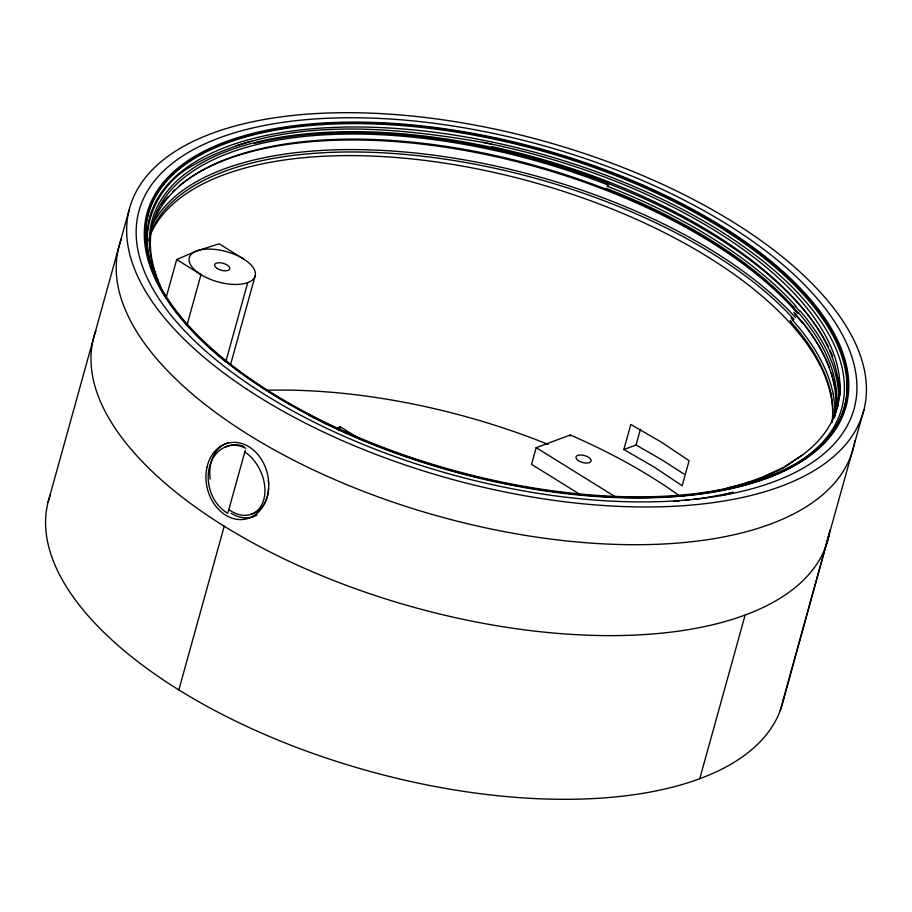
<?xml version="1.0" encoding="UTF-8"?>
<svg xmlns="http://www.w3.org/2000/svg" width="912" height="912" viewBox="0 0 912 912"><rect width="100%" height="100%" fill="white"/><g stroke="black" fill="none" stroke-linecap="round" stroke-linejoin="round"><path stroke-width="1.37" d="M782.906 701.932L829.373 533.258L780.25 710.482M48.017 502.421L129.094 210.068M166.03 297.985L176.689 259.544L196.707 250.925L219.154 243.8L243.458 258.894M187.234 324.239L200.982 274.637L176.689 259.544M225.731 361.961L247.733 282.606M230.542 364.64L255.2 275.72M238.762 371.868L239.081 370.739M178.832 689.905L224.227 526.224M228.137 512.111L245.271 450.3M308.758 414.002L308.438 415.142L326.234 424.114M339.241 430.578L340.29 426.827L357.185 437.315M679.337 495.729A361.232 166.246 15.5 0 0 570.296 435.001L536.176 447.655L531.548 464.356L580.522 494.771M570.011 436.039L570.296 435.001M623.854 449.525L630.796 424.468L661.28 442.092L689.119 460.685L682.165 485.743L654.326 467.149L623.854 449.525L636.052 444.999L661.029 459.317L684.091 474.069M636.052 444.999L640.441 429.176M759.73 479.051L759.844 478.675A1.949 1.459 69.2 0 1 761.121 477.683L783.237 467.525L801.386 455.795M766.251 477.318L765.932 478.458A361.232 166.201 15.5 0 1 326.279 424.08M699.755 778.711L745.15 615.03M863.983 409.579L825.896 546.117M796.7 463.456A358.975 165.197 15.5 0 0 555.226 158.095A358.975 165.197 15.5 0 0 152.999 270.613C137.108 232.606 154.812 187.45 189.844 167.101C277.362 115.756 386.813 125.97 482.733 142.329A354.335 163.066 15.5 0 1 802.811 454.723L784.571 467.275M801.739 455.521L802.811 454.723M783.499 467.867L781.322 469.042M779.11 470.193L780.227 469.623M777.993 470.763L775.736 471.869M774.584 472.416L767.448 475.619M766.832 475.882L765.578 476.406M763.048 477.432L763.686 477.181M761.121 477.683L742.949 484.01L723.98 489.037M761.771 477.934L760.483 478.424M336.289 428.309L340.29 426.827M750.348 481.604L748.478 482.209M722.372 489.391L714.199 491.089M712.534 491.397L709.183 492.013M707.484 492.309L704.087 492.879M698.911 493.677L700.644 493.415M691.9 494.646L693.667 494.418M682.951 495.683L684.752 495.49M482.733 142.329L491.602 144.176M536.176 447.655L614.768 496.459M791.035 317.923L792.916 320.021M795.127 306.09L799.471 311.015M793.417 307.766L797.738 312.679M790.031 320.397L791.206 321.697M793.805 312.212L801.409 321.184M794.614 313.762L802.241 322.768M161.059 288.739L161.538 289.64M160.592 287.85L158.346 283.381A358.405 164 15.6 0 1 152.954 270.613M832.781 391.533L833.306 394.223M830.9 392.924L831.425 395.603M783.807 697.862A380.76 175.229 15.5 0 1 368.699 771.039A380.76 175.229 15.5 0 1 50.422 494.532M225.264 361.334A361.232 166.394 15.6 0 1 256.66 134.11A361.232 166.394 15.6 0 1 736.896 238.237A361.232 166.394 15.6 0 1 766.205 478.629M266.885 390.256A361.232 166.246 15.5 0 1 548.146 444.395M829.909 530.009A380.76 175.229 15.5 0 1 418.403 608.532A380.76 175.229 15.5 0 1 95.851 330.76M854.909 440.519A380.76 175.229 15.5 0 1 440.77 516.842A380.76 175.229 15.5 0 1 121.513 238.648M760.494 479.074A353.89 164.525 15.2 0 1 758.944 479.666M752.582 481.946A353.89 164.525 15.2 0 1 750.952 482.505M747.669 483.577A353.89 164.525 15.2 0 1 745.15 484.363M734.798 487.327A353.89 164.525 15.2 0 1 729.452 488.695M800.177 310.992A355.862 165.528 15.3 0 1 838.037 406.433M607.016 186.128A355.919 165.437 15.8 0 1 795.845 306.044M733.168 492.138A355.828 164.16 15.9 0 1 693.348 499.423M689.107 499.936A355.828 164.16 15.9 0 1 684.821 500.403M679.03 500.962A355.828 164.16 15.9 0 1 673.603 501.418M160.694 286.63A355.828 164.16 15.9 0 1 159.406 283.871M158.198 281.124A355.828 164.16 15.9 0 1 157.263 278.867M156.374 276.61A355.828 164.16 15.9 0 1 267.854 139.582A355.828 164.16 15.9 0 1 609.638 183.084M748.535 482.243A356.341 165.631 15.2 0 1 727.514 487.988M798.445 312.645A354.38 164.844 15.3 0 1 835.392 412.76M834.89 415.256A354.38 164.844 15.3 0 1 834.309 417.742M606.092 188.305A354.437 164.753 15.8 0 1 794.135 307.732M731.766 493.027A354.358 163.487 15.9 0 1 720.4 495.615M159.155 282.902A354.358 163.487 15.9 0 1 265.118 142.614A354.358 163.487 15.9 0 1 608.714 185.25M834.446 385.993A354.323 164.719 15.2 0 1 834.263 417.263M801.773 321.172A354.529 165.152 15.6 0 1 834.195 385.947M149.021 240.506A354.346 164.707 15.8 0 1 149.351 237.964M150.856 230.462A354.346 164.707 15.8 0 1 429.917 144.153A354.346 164.707 15.8 0 1 797.054 312.086M835.609 389.185A355.783 165.425 15.2 0 1 836.327 394.554M836.646 398.544A355.783 165.425 15.2 0 1 836.76 401.189M836.783 403.834A355.783 165.425 15.2 0 1 836.6 409.043M802.617 322.757A355.999 165.836 15.6 0 1 829.532 367.924M831.334 372.94A355.999 165.836 15.6 0 1 832.508 376.69M833.215 379.175A355.999 165.836 15.6 0 1 835.175 387.794M156.568 212.656A355.817 165.391 15.8 0 1 158.164 209.92M161.709 204.562A355.817 165.391 15.8 0 1 167.899 196.844M172.596 191.93A355.817 165.391 15.8 0 1 174.671 189.947M179.048 186.082A355.817 165.391 15.8 0 1 484.033 154.162A355.817 165.391 15.8 0 1 797.863 313.625M150.662 232.822A354.346 161.891 15.2 0 1 436.05 157.89A354.346 161.891 15.2 0 1 793.919 319.394M790.75 321.719A354.403 164.764 15.8 0 1 830.707 392.89M831.322 395.58A354.358 165.106 15.6 0 1 832.337 421.401M153.661 222.403A355.817 162.564 15.2 0 1 445.9 156.898A355.817 162.564 15.2 0 1 795.629 317.707M792.471 320.044A355.874 165.448 15.8 0 1 832.588 391.51M833.192 394.212A355.84 165.79 15.6 0 1 834.469 417.582M792.471 465.975A358.975 165.197 15.5 0 1 784.673 470.193M236.14 145.749A355.19 161.755 15.7 0 1 251.279 141.257M165.471 296.149A358.382 163.909 15.6 0 1 163.02 291.943M254.311 143.435A355.817 162.142 15.8 0 1 828.598 347.153M830.33 350.869A355.817 162.142 15.8 0 1 832.679 356.432M838.801 378.07A355.817 162.142 15.8 0 1 839.918 395.911M491.648 146.627A354.346 162.826 15.9 0 1 835.597 413.125M308.974 414.846A361.232 165.756 15.6 0 1 239.4 371.72A361.232 166.337 15.5 0 1 225.754 361.243M149.773 236.162A354.346 163.066 15.5 0 1 529.234 181.169A354.346 163.066 15.5 0 1 832.086 422.655M257.161 514.972A39.056 29.241 69.7 0 1 231.101 513.262M210.216 479.108A39.056 29.241 69.7 0 1 228.205 442.765M224.831 447.37A36.127 27.052 69.7 0 1 243.892 446.413M268.265 480.533A36.127 27.052 69.7 0 1 268.607 484.044M268.618 488.536A36.127 27.052 69.7 0 1 250.72 514.402M244.849 451.919A36.081 25.285 64.1 0 1 263.773 499.571A36.081 25.285 64.1 0 1 228.866 509.603M227.795 513.285A36.081 28.5 76.2 0 1 209.635 466.237A36.081 28.5 76.2 0 1 245.807 448.294M199.831 273.896A34.166 15.721 15.5 0 0 254.642 277.225A34.166 15.721 15.5 0 0 212.2 249.181A34.166 15.721 15.5 0 0 199.831 273.896M217.102 268.402A7.809 3.591 15.5 0 0 229.63 269.154A7.809 3.591 15.5 0 0 219.929 262.747A7.809 3.591 15.5 0 0 217.102 268.402M246.97 389.287A380.76 175.229 15.5 0 0 857.759 426.349A380.76 175.229 15.5 0 0 384.887 113.852A380.76 175.229 15.5 0 0 246.97 389.287M259.772 385.206A361.232 166.246 15.5 0 0 839.234 420.375A361.232 166.246 15.5 0 0 390.61 123.895A361.232 166.246 15.5 0 0 259.772 385.206M578.425 460.64A7.809 3.591 15.5 0 0 590.953 461.404A7.809 3.591 15.5 0 0 581.252 454.985A7.809 3.591 15.5 0 0 578.425 460.64M253.365 387.247A371.002 170.738 15.5 0 0 848.491 423.362A371.002 170.738 15.5 0 0 387.748 118.879A371.002 170.738 15.5 0 0 253.365 387.247M279.973 398.726A362.611 166.873 15.5 0 0 845.413 408.587A362.611 166.873 15.5 0 0 364.219 122.174A362.611 166.873 15.5 0 0 279.973 398.726M206.944 467.377A38.999 30.928 76.8 0 0 245.624 519.088A38.999 30.928 76.8 0 0 259.407 456.467A38.999 30.928 76.8 0 0 206.944 467.377"/></g></svg>
